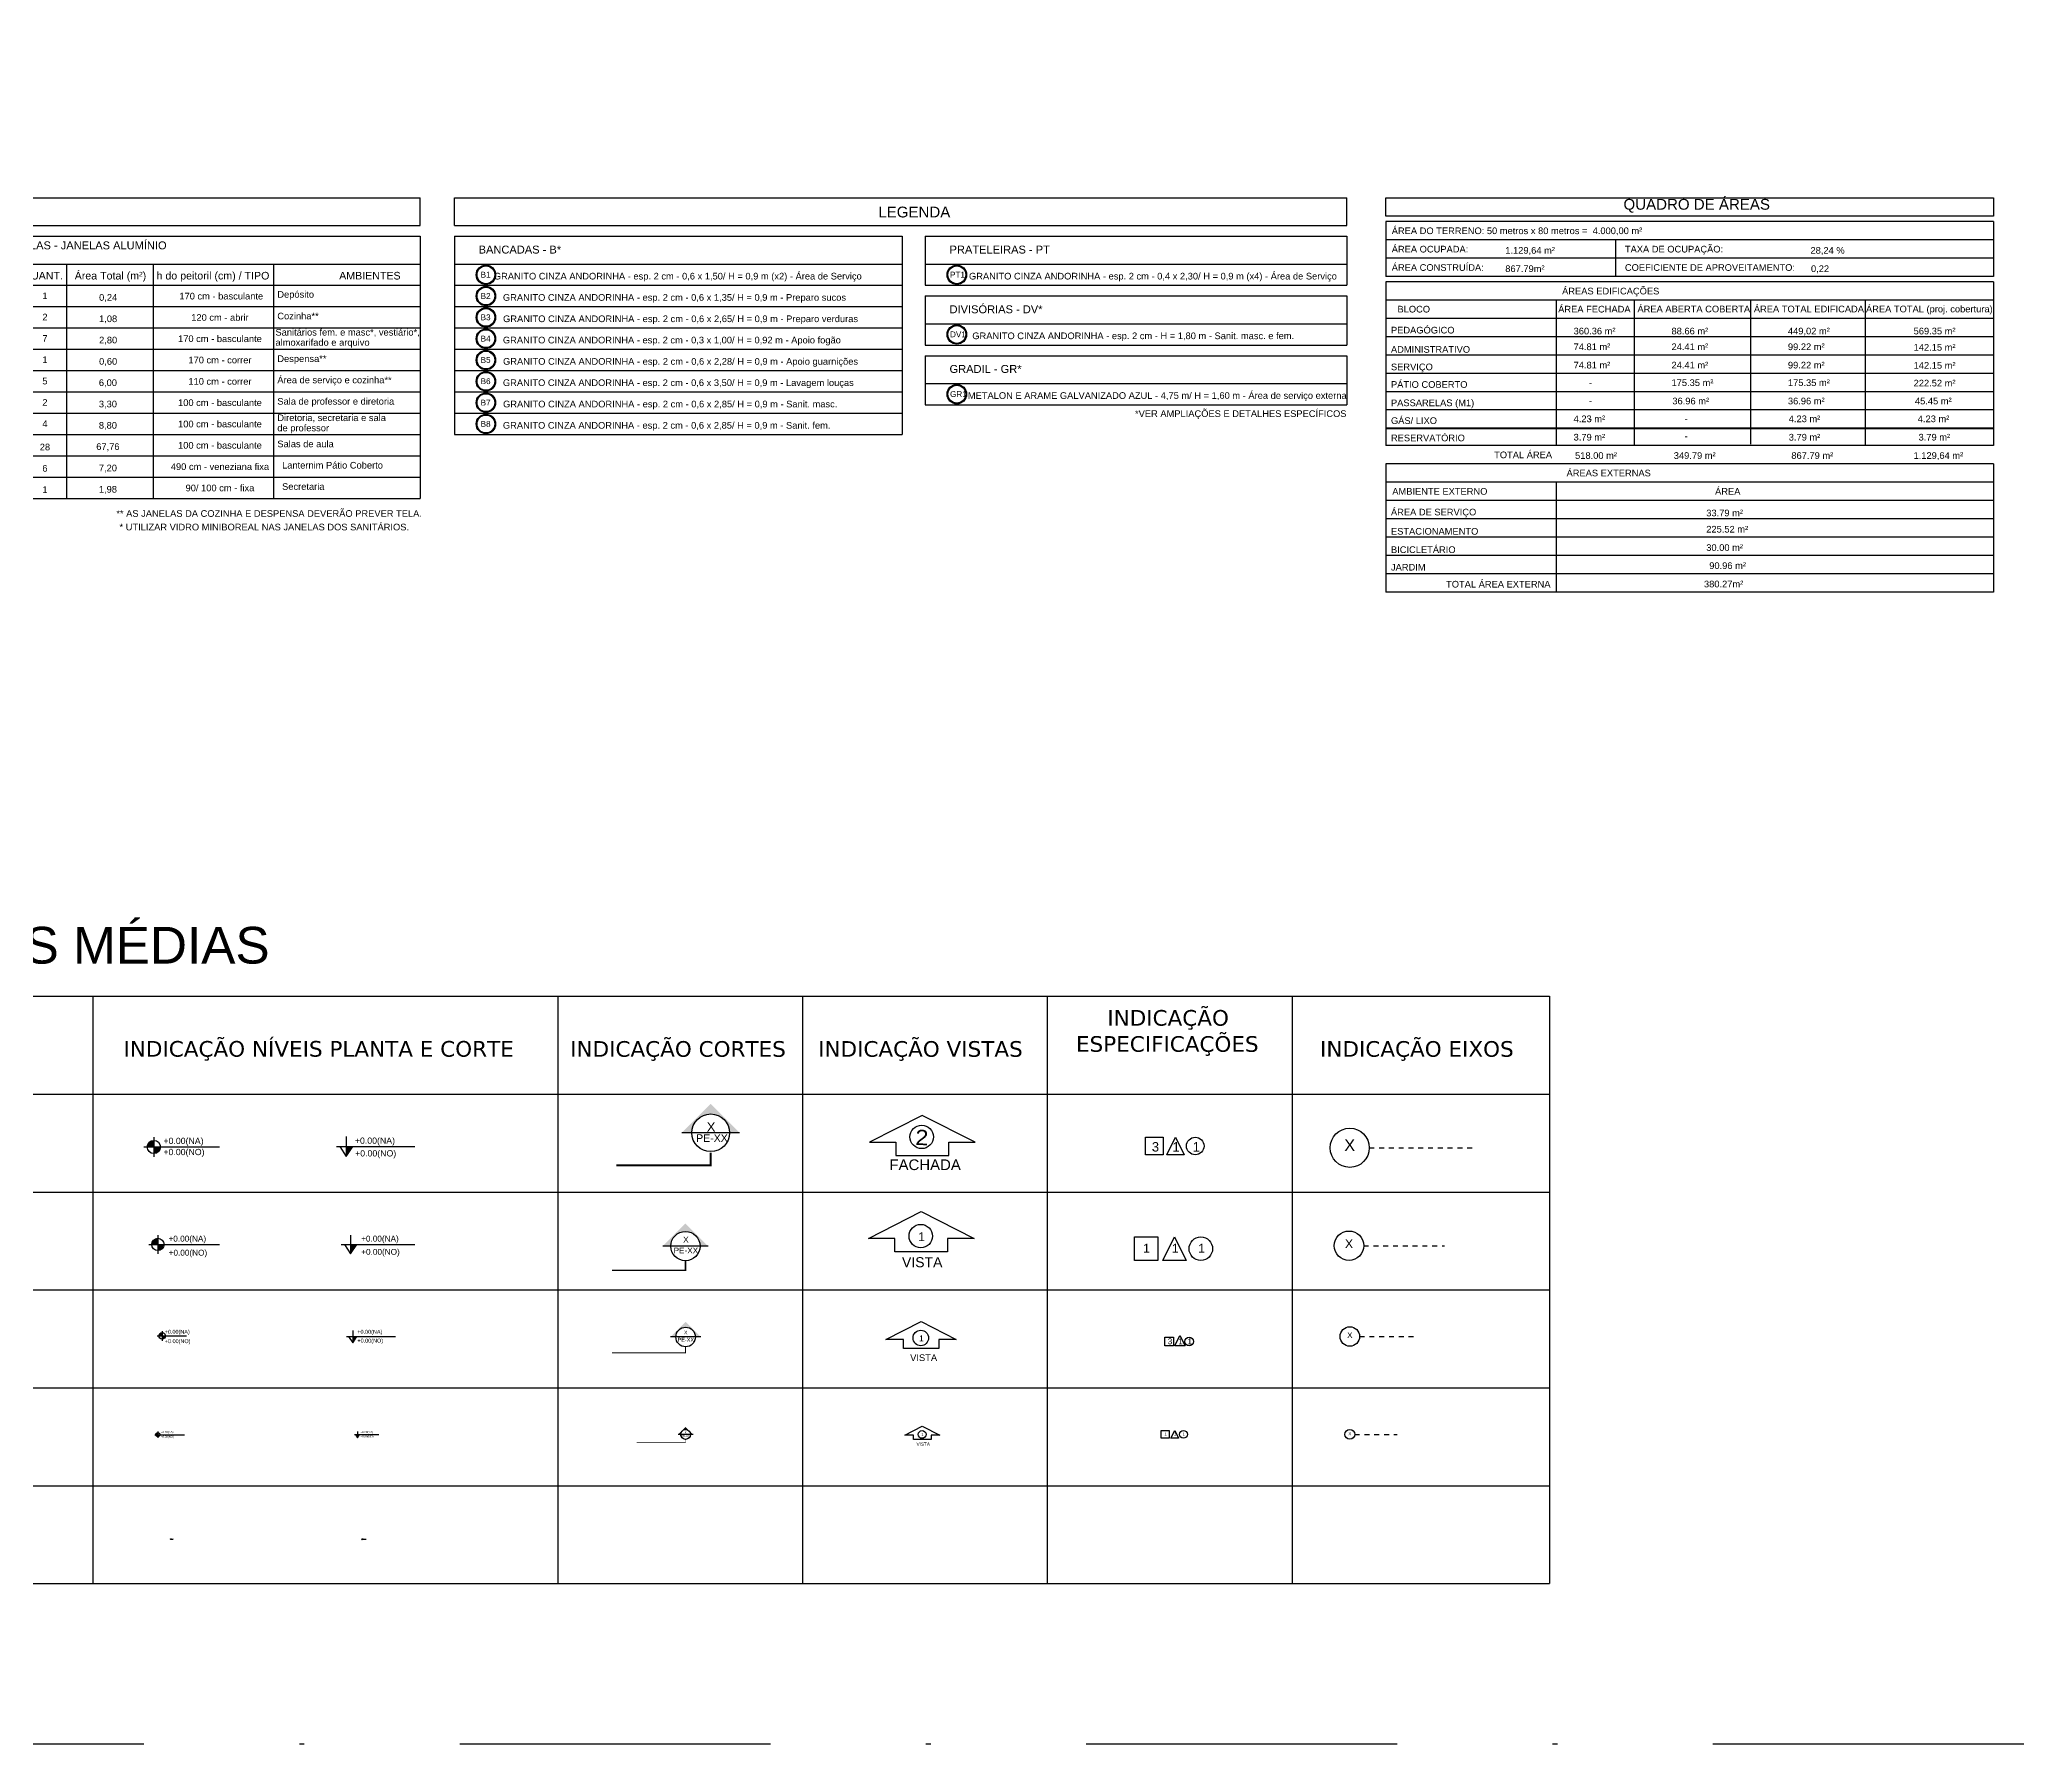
# Model space of a CAD drawing. Header units: millimetres. Extents: x 276 to 399, y 18 to 110.
# Drawn here: x 319.79 to 360.49, y 17.53 to 52.35 of the extents above; entities that cross this region are included whole.
import ezdxf
from ezdxf.enums import TextEntityAlignment as Align

# ---------------------------------------------------------------- set-up
doc = ezdxf.new("R2010")
doc.units = ezdxf.units.MM
doc.header["$LTSCALE"] = 0.005
for name, pattern in [('C5', [60, 50, -5, 0, -5]), ('CONTINU', [0]), ('DASHDOT', [25.4, 12.7, -6.35, 0, -6.35])]:
    doc.linetypes.add(name, pattern=pattern)
doc.layers.get('0').update_dxf_attribs({"linetype": 'CONTINUOUS'})
for name, color, linetype in [('ARQ-EXO-1_025', 251, 'C5'), ('ARQ-EXO-1_050', 251, 'C5'), ('ARQ-EXO-1_100', 251, 'C5'), ('ARQ-SMB-1_025', 1, 'CONTINUOUS'), ('ARQ-SMB-1_050', 1, 'CONTINUOUS'), ('ARQ-SMB-1_075', 1, 'CONTINUOUS'), ('ARQ-SMB-1_100', 1, 'CONTINUOUS'), ('ARQ-TXT', 2, 'CONTINUOUS'), ('ARQ-TXT-1_025', 6, 'CONTINUOUS'), ('ARQ-TXT-1_050', 2, 'CONTINUOUS'), ('ARQ-TXT-1_100', 2, 'CONTINUOUS'), ('PAREDE2', 140, 'CONTINUOUS'), ('TEXTO', 3, 'CONTINUOUS')]:
    doc.layers.add(name, color=color, linetype=linetype)
doc.styles.add('A16-E50', font='arial.ttf', dxfattribs={"height": 0.08})
doc.styles.add('A20', font='arial.ttf', dxfattribs={"height": 0.2})
doc.styles.add('A26', font='arial.ttf', dxfattribs={"height": 0.26})
doc.styles.add('ESC-50-A20', font='arial.ttf', dxfattribs={"height": 0.1})
doc.styles.add('STYLE1', font='arial.ttf', dxfattribs={"height": 0.2})

# ---------------------------------------------------------------- blocks, each defined once
blk = doc.blocks.new('FNDE-Nível Corte-1_050')
blk.add_hatch(color=251).paths.add_polyline_path([(140.657, -0.187), (140.741, -0.187), (140.657, -0.313)])
at = {"color": 251}
for p, q in [((140.531, -0.187), (141.531, -0.187)), ((140.657, -0.061), (140.657, -0.313))]:
    blk.add_line(p, q, dxfattribs=at)
blk.add_lwpolyline([(140.573, -0.187), (140.657, -0.313), (140.741, -0.187)], dxfattribs=at)
blk = doc.blocks.new('FNDE-Nível Planta-1_025')
at = {"linetype": 'Continuous', "ltscale": 0.5}
h = blk.add_hatch(color=251, dxfattribs=at)
h.paths.add_polyline_path([(135.657, 3.813), (135.657, 3.855, 0.414214), (135.615, 3.813)])
h.paths.add_polyline_path([(135.657, 3.813), (135.657, 3.771, 0.414214), (135.699, 3.813)])
at = {"color": 251}
for p, q in [((135.594, 3.813), (135.699, 3.813)), ((135.657, 3.876), (135.657, 3.75)), ((135.699, 3.813), (136.199, 3.813))]:
    blk.add_line(p, q, dxfattribs=at)
blk.add_circle((135.657, 3.813), 0.042, dxfattribs=at)
blk = doc.blocks.new('FNDE-Nível Planta-1_050')
at = {"linetype": 'Continuous', "ltscale": 0.5}
h = blk.add_hatch(color=251, dxfattribs=at)
h.paths.add_polyline_path([(135.698, 5.827), (135.698, 5.894, 0.414214), (135.631, 5.827)])
h.paths.add_polyline_path([(135.698, 5.827), (135.698, 5.76, 0.414214), (135.766, 5.827)])
at = {"color": 251}
for p, q in [((135.598, 5.827), (135.766, 5.827)), ((135.698, 5.928), (135.698, 5.726)), ((135.766, 5.827), (136.198, 5.827))]:
    blk.add_line(p, q, dxfattribs=at)
blk.add_circle((135.698, 5.827), 0.0672, dxfattribs=at)
blk = doc.blocks.new('FNDE-Nível Corte-1_100')
blk.add_hatch(color=251).paths.add_polyline_path([(140.657, 1.813), (140.825, 1.813), (140.657, 1.561)])
at = {"color": 251}
for p, q in [((140.657, 2.065), (140.657, 1.561)), ((140.405, 1.813), (142.405, 1.813))]:
    blk.add_line(p, q, dxfattribs=at)
blk.add_lwpolyline([(140.489, 1.813), (140.657, 1.561), (140.825, 1.813)], dxfattribs=at)
blk = doc.blocks.new('FNDE-Nível Corte-1_025')
blk.add_hatch(color=251).paths.add_polyline_path([(140.657, -2.479), (140.699, -2.479), (140.657, -2.542)])
at = {"color": 251}
for p, q in [((140.657, -2.416), (140.657, -2.542)), ((140.594, -2.479), (141.094, -2.479))]:
    blk.add_line(p, q, dxfattribs=at)
blk.add_lwpolyline([(140.615, -2.479), (140.657, -2.542), (140.699, -2.479)], dxfattribs=at)
blk = doc.blocks.new('FNDE-Ind Corte-1_025')
blk.add_hatch(color=251).paths.add_polyline_path([(242.46, -6.253), (242.514, -6.253, -1), (242.714, -6.253), (242.768, -6.253), (242.614, -6.099)])
at = {"color": 251, "linetype": 'Continuous'}
blk.add_line((242.768, -6.253), (242.46, -6.253), dxfattribs=at)
blk.add_circle((242.614, -6.253), 0.1, dxfattribs=at)
blk = doc.blocks.new('FNDE-Ind Corte-1_050')
blk.add_hatch(color=251).paths.add_polyline_path([(242.306, -4.253), (242.414, -4.253, -1), (242.814, -4.253), (242.922, -4.253), (242.614, -3.945)])
at = {"color": 251, "linetype": 'Continuous'}
blk.add_line((242.922, -4.253), (242.306, -4.253), dxfattribs=at)
blk.add_circle((242.614, -4.253), 0.2, dxfattribs=at)
blk = doc.blocks.new('FNDE-Nível Planta-1_100')
at = {"linetype": 'Continuous', "ltscale": 0.5}
h = blk.add_hatch(color=1, dxfattribs=at)
h.paths.add_polyline_path([(135.657, 7.813), (135.657, 7.981, 0.414214), (135.489, 7.813)])
h.paths.add_polyline_path([(135.657, 7.813), (135.657, 7.645, 0.414214), (135.825, 7.813)])
at = {"color": 1}
for p, q in [((135.405, 7.813), (135.825, 7.813)), ((135.657, 8.065), (135.657, 7.561)), ((135.825, 7.813), (137.338, 7.813))]:
    blk.add_line(p, q, dxfattribs=at)
blk.add_circle((135.657, 7.813), 0.168, dxfattribs=at)
blk = doc.blocks.new('FNDE-Ind Corte-1_100')
blk.add_hatch(color=251).paths.add_polyline_path([(241.999, -2.386), (242.214, -2.386, -1), (243.014, -2.386), (243.229, -2.386), (242.614, -1.77)])
at = {"color": 251, "linetype": 'Continuous'}
blk.add_line((243.229, -2.386), (241.999, -2.386), dxfattribs=at)
blk.add_circle((242.614, -2.386), 0.4, dxfattribs=at)

msp = doc.modelspace()

# ---------------------------------------------------------------- hatches: boundary and pattern name
at = {"layer": 'ARQ-SMB-1_100'}
h = msp.add_hatch(color=252, dxfattribs=at)
edge = h.paths.add_edge_path()
edge.add_arc((328.9, 47.55), 0.199, 0, 360)
edge = h.paths.add_edge_path(flags=17)
edge.add_arc((328.9, 47.55), 0.182, 0, 360)
h = msp.add_hatch(color=252, dxfattribs=at)
edge = h.paths.add_edge_path()
edge.add_arc((338.52, 47.55), 0.199, 0, 360)
edge = h.paths.add_edge_path(flags=17)
edge.add_arc((338.52, 47.55), 0.182, 0, 360)
h = msp.add_hatch(color=252, dxfattribs=at)
edge = h.paths.add_edge_path()
edge.add_arc((328.9, 47.115), 0.199, 0, 360)
edge = h.paths.add_edge_path(flags=17)
edge.add_arc((328.9, 47.115), 0.182, 0, 360)
h = msp.add_hatch(color=252, dxfattribs=at)
edge = h.paths.add_edge_path()
edge.add_arc((328.9, 46.679), 0.199, 0, 360)
edge = h.paths.add_edge_path(flags=17)
edge.add_arc((328.9, 46.679), 0.182, 0, 360)
h = msp.add_hatch(color=252, dxfattribs=at)
edge = h.paths.add_edge_path()
edge.add_arc((328.9, 46.244), 0.199, 0, 360)
edge = h.paths.add_edge_path(flags=17)
edge.add_arc((328.9, 46.244), 0.182, 0, 360)
h = msp.add_hatch(color=252, dxfattribs=at)
edge = h.paths.add_edge_path()
edge.add_arc((338.52, 46.331), 0.199, 0, 360)
edge = h.paths.add_edge_path(flags=17)
edge.add_arc((338.52, 46.331), 0.182, 0, 360)
h = msp.add_hatch(color=252, dxfattribs=at)
edge = h.paths.add_edge_path()
edge.add_arc((328.9, 45.808), 0.199, 0, 360)
edge = h.paths.add_edge_path(flags=17)
edge.add_arc((328.9, 45.808), 0.182, 0, 360)
h = msp.add_hatch(color=252, dxfattribs=at)
edge = h.paths.add_edge_path()
edge.add_arc((328.9, 45.373), 0.199, 0, 360)
edge = h.paths.add_edge_path(flags=17)
edge.add_arc((328.9, 45.373), 0.182, 0, 360)
h = msp.add_hatch(color=252, dxfattribs=at)
edge = h.paths.add_edge_path()
edge.add_arc((338.52, 45.111), 0.199, 0, 360)
edge = h.paths.add_edge_path(flags=17)
edge.add_arc((338.52, 45.111), 0.182, 0, 360)
h = msp.add_hatch(color=252, dxfattribs=at)
edge = h.paths.add_edge_path()
edge.add_arc((328.9, 44.937), 0.199, 0, 360)
edge = h.paths.add_edge_path(flags=17)
edge.add_arc((328.9, 44.937), 0.182, 0, 360)
h = msp.add_hatch(color=252, dxfattribs=at)
edge = h.paths.add_edge_path()
edge.add_arc((328.9, 44.502), 0.199, 0, 360)
edge = h.paths.add_edge_path(flags=17)
edge.add_arc((328.9, 44.502), 0.182, 0, 360)

# ---------------------------------------------------------------- linework, layer by layer
at = {"color": 251}
for p, q in [((301.752, 32.811), (350.625, 32.811)), ((320.873, 32.811), (320.873, 20.811)), ((330.367, 32.811), (330.367, 20.811)), ((335.367, 32.811), (335.367, 20.811)), ((340.367, 32.811), (340.367, 20.811)), ((345.367, 32.811), (345.367, 20.811)), ((350.625, 32.811), (350.625, 20.811)), ((301.752, 30.811), (350.625, 30.811)), ((301.752, 30.811), (350.625, 30.811)), ((340.367, 30.859), (340.367, 20.811)), ((301.752, 28.811), (350.625, 28.811)), ((301.752, 26.811), (350.625, 26.811)), ((301.752, 24.811), (350.625, 24.811)), ((301.752, 22.811), (350.625, 22.811)), ((301.752, 20.811), (350.625, 20.811))]:
    msp.add_line(p, q, dxfattribs=at)
at = {"linetype": 'DASHDOT', "ltscale": 100}
msp.add_lwpolyline([(276.105, 109.673), (398.714, 109.673), (398.714, 17.53), (276.105, 17.53)], close=True, dxfattribs=at)
at = {"layer": 'ARQ-EXO-1_025', "ltscale": 0.05}
msp.add_line((346.648, 23.859), (347.517, 23.859), dxfattribs=at)
at = {"layer": 'ARQ-EXO-1_025', "linetype": 'CONTINU'}
msp.add_circle((346.548, 23.859), 0.1, dxfattribs=at)
at = {"layer": 'ARQ-EXO-1_050', "ltscale": 0.1}
msp.add_line((346.748, 25.859), (347.847, 25.859), dxfattribs=at)
at = {"layer": 'ARQ-EXO-1_050', "linetype": 'CONTINU'}
msp.add_circle((346.548, 25.859), 0.2, dxfattribs=at)
at = {"layer": 'ARQ-EXO-1_100', "ltscale": 0.2}
for p, q in [((346.946, 29.714), (349.143, 29.714)), ((346.831, 27.714), (348.479, 27.714))]:
    msp.add_line(p, q, dxfattribs=at)
at = {"layer": 'ARQ-EXO-1_100', "linetype": 'CONTINU'}
for centre, radius in [((346.546, 29.714), 0.4), ((346.531, 27.714), 0.3)]:
    msp.add_circle(centre, radius, dxfattribs=at)
at = {"layer": 'ARQ-SMB-1_025', "color": 251, "linetype": 'DASHDOT', "ltscale": 0.15}
msp.add_lwpolyline([(332.977, 23.759, 0.01, 0.01, 0), (332.977, 23.691, 0.01, 0.01, 0), (331.977, 23.691, 0, 0, 0)], format="xyseb", dxfattribs=at)
at = {"layer": 'ARQ-SMB-1_025'}
msp.add_lwpolyline([(342.697, 23.939), (342.857, 23.939), (342.857, 23.779), (342.697, 23.779)], close=True, dxfattribs=at)
msp.add_lwpolyline([(342.89, 23.779), (342.97, 23.939), (343.05, 23.779), (342.89, 23.779)], dxfattribs=at)
msp.add_circle((343.149, 23.859), 0.08, dxfattribs=at)
at = {"layer": 'ARQ-SMB-1_050', "color": 251, "linetype": 'DASHDOT', "ltscale": 0.3}
msp.add_lwpolyline([(332.977, 25.659, 0.02, 0.02, 0), (332.977, 25.523, 0.02, 0.02, 0), (331.477, 25.523, 0, 0, 0)], format="xyseb", dxfattribs=at)
at = {"layer": 'ARQ-SMB-1_100', "color": 1}
for p, q in [((359.697, 48.638), (347.28, 48.638)), ((347.28, 48.638), (347.28, 47.513)), ((359.697, 48.638), (359.697, 47.513)), ((359.697, 48.263), (347.28, 48.263)), ((351.973, 48.263), (351.973, 47.513)), ((359.697, 47.888), (347.28, 47.888)), ((359.697, 47.513), (347.28, 47.513)), ((359.697, 47.406), (347.28, 47.406)), ((347.28, 47.406), (347.28, 44.064)), ((359.697, 47.406), (359.697, 44.064)), ((359.697, 47.031), (347.28, 47.031)), ((350.763, 47.031), (350.763, 44.064)), ((352.354, 47.031), (352.354, 44.064)), ((354.732, 47.031), (354.732, 44.091)), ((357.078, 47.031), (357.078, 44.064)), ((359.697, 46.656), (347.28, 46.656)), ((359.697, 46.281), (347.28, 46.281)), ((359.697, 45.906), (347.28, 45.906)), ((359.697, 45.531), (347.28, 45.531)), ((359.697, 45.156), (347.28, 45.156)), ((359.697, 44.792), (347.28, 44.792)), ((359.697, 44.417), (347.28, 44.417)), ((359.697, 44.406), (347.28, 44.406)), ((359.697, 44.064), (347.28, 44.064)), ((359.697, 43.689), (347.28, 43.689)), ((347.28, 43.689), (347.28, 41.064)), ((359.697, 43.689), (359.697, 41.064)), ((350.763, 43.314), (347.28, 43.314)), ((350.763, 43.314), (350.763, 41.064)), ((359.697, 43.314), (350.763, 43.314)), ((359.697, 42.939), (347.28, 42.939)), ((359.697, 42.564), (347.28, 42.564)), ((359.697, 42.189), (347.28, 42.189)), ((359.697, 41.814), (347.28, 41.814)), ((359.697, 41.439), (347.28, 41.439)), ((359.697, 41.064), (347.28, 41.064))]:
    msp.add_line(p, q, dxfattribs=at)
msp.add_lwpolyline([(347.28, 49.12), (359.697, 49.12), (359.697, 48.745), (347.28, 48.745), (347.28, 49.12)], dxfattribs=at)
at = {"layer": 'ARQ-SMB-1_100', "elevation": -2.835}
msp.add_lwpolyline([(338.353, 29.828), (338.892, 29.828), (337.814, 30.377), (336.736, 29.828), (337.275, 29.828), (337.275, 29.554), (338.353, 29.554), (338.353, 29.828)], dxfattribs=at)
at = {"layer": 'ARQ-SMB-1_100'}
for points in [[(342.377, 29.929), (342.735, 29.929), (342.735, 29.57), (342.377, 29.57)], [(342.147, 27.892), (342.627, 27.892), (342.627, 27.412), (342.147, 27.412)], [(342.768, 25.843), (342.944, 25.843), (342.944, 25.667), (342.768, 25.667)]]:
    msp.add_lwpolyline(points, close=True, dxfattribs=at)
for points in [[(342.809, 29.57), (342.988, 29.929), (343.167, 29.57), (342.809, 29.57)], [(337.254, 27.864), (336.715, 27.864), (337.793, 28.413), (338.871, 27.864), (338.332, 27.864), (338.332, 27.59), (337.254, 27.59), (337.254, 27.864)], [(342.726, 27.412), (342.966, 27.892), (343.206, 27.412), (342.726, 27.412)], [(337.431, 25.798), (337.072, 25.798), (337.79, 26.164), (338.509, 25.798), (338.149, 25.798), (338.149, 25.615), (337.431, 25.615), (337.431, 25.798)], [(343.077, 25.876), (343.182, 25.667), (342.973, 25.667), (343.077, 25.876)], [(337.635, 23.843), (337.455, 23.843), (337.814, 24.026), (338.174, 23.843), (337.994, 23.843), (337.994, 23.752), (337.635, 23.752), (337.635, 23.843)]]:
    msp.add_lwpolyline(points, dxfattribs=at)
at = {"layer": 'ARQ-SMB-1_100', "color": 251, "linetype": 'DASHDOT', "ltscale": 0.1}
msp.add_lwpolyline([(333.492, 29.616, 0.0385, 0.0385, 0), (333.492, 29.355, 0.0385, 0.0385, 0), (331.567, 29.355, 0, 0, 0)], format="xyseb", dxfattribs=at)
at = {"layer": 'ARQ-SMB-1_100', "color": 251, "linetype": 'DASHDOT', "ltscale": 0.6}
msp.add_lwpolyline([(332.977, 27.414, 0.03, 0.03, 0), (332.977, 27.211, 0.03, 0.03, 0), (331.477, 27.211, 0, 0, 0)], format="xyseb", dxfattribs=at)
at = {"layer": 'ARQ-SMB-1_100', "color": 252}
for centre, radius in [((328.9, 47.55), 0.199), ((328.9, 47.55), 0.182), ((338.52, 47.55), 0.199), ((338.52, 47.55), 0.182), ((328.9, 47.115), 0.199), ((328.9, 47.115), 0.182), ((328.9, 46.679), 0.199), ((328.9, 46.679), 0.182), ((328.9, 46.244), 0.199), ((328.9, 46.244), 0.182), ((338.52, 46.331), 0.199), ((338.52, 46.331), 0.182), ((328.9, 45.808), 0.199), ((328.9, 45.808), 0.182), ((328.9, 45.373), 0.199), ((328.9, 45.373), 0.182), ((338.52, 45.111), 0.199), ((338.52, 45.111), 0.182), ((328.9, 44.937), 0.199), ((328.9, 44.937), 0.182), ((328.9, 44.502), 0.199), ((328.9, 44.502), 0.182)]:
    msp.add_circle(centre, radius, dxfattribs=at)
at = {"layer": 'ARQ-SMB-1_100', "color": 2}
for centre, radius in [((337.802, 29.937), 0.239), ((337.783, 27.91), 0.239), ((337.784, 25.829), 0.159), ((337.811, 23.858), 0.0796)]:
    msp.add_circle(centre, radius, dxfattribs=at)
at = {"layer": 'ARQ-SMB-1_100'}
for centre, radius in [((343.39, 29.75), 0.179), ((343.504, 27.652), 0.24), ((343.265, 25.755), 0.088)]:
    msp.add_circle(centre, radius, dxfattribs=at)
at = {"layer": 'TEXTO', "color": 1}
for p, q in [((302.33, 49.12), (327.56, 49.12)), ((327.56, 48.554), (327.56, 49.12)), ((328.256, 49.12), (346.487, 49.12)), ((328.256, 48.554), (328.256, 49.12)), ((346.487, 48.554), (346.487, 49.12)), ((302.33, 48.554), (327.56, 48.554)), ((328.256, 48.554), (346.487, 48.554)), ((315.18, 48.336), (327.56, 48.336)), ((315.18, 48.336), (327.56, 48.336)), ((327.56, 48.336), (327.56, 42.98)), ((328.256, 48.336), (337.405, 48.336)), ((328.256, 48.336), (328.256, 44.286)), ((337.405, 48.336), (337.405, 44.286)), ((337.876, 48.336), (346.487, 48.336)), ((337.876, 48.336), (337.876, 47.335)), ((346.487, 48.336), (346.487, 47.335)), ((315.18, 47.77), (327.56, 47.77)), ((320.339, 42.98), (320.339, 47.77)), ((322.111, 42.98), (322.111, 47.77)), ((324.566, 42.98), (324.566, 47.77)), ((328.256, 47.77), (337.405, 47.77)), ((337.876, 47.77), (346.487, 47.77)), ((315.18, 47.335), (327.56, 47.335)), ((328.256, 47.335), (337.405, 47.335)), ((337.876, 47.335), (346.487, 47.335)), ((315.18, 46.899), (327.56, 46.899)), ((328.256, 46.899), (337.405, 46.899)), ((337.876, 47.117), (346.487, 47.117)), ((337.876, 47.117), (337.876, 46.115)), ((346.487, 47.117), (346.487, 46.115)), ((315.18, 46.464), (327.56, 46.464)), ((328.256, 46.464), (337.405, 46.464)), ((337.876, 46.551), (346.487, 46.551)), ((315.18, 46.028), (327.56, 46.028)), ((328.256, 46.028), (337.405, 46.028)), ((337.876, 46.115), (346.487, 46.115)), ((315.18, 45.593), (327.56, 45.593)), ((328.256, 45.593), (337.405, 45.593)), ((337.876, 45.897), (346.487, 45.897)), ((337.876, 45.897), (337.876, 44.896)), ((346.487, 45.897), (346.487, 44.896)), ((337.876, 45.331), (346.487, 45.331)), ((315.18, 45.157), (327.56, 45.157)), ((328.256, 45.157), (337.405, 45.157)), ((337.876, 44.896), (346.487, 44.896)), ((315.18, 44.722), (327.56, 44.722)), ((328.256, 44.722), (337.405, 44.722)), ((315.18, 44.286), (327.56, 44.286)), ((328.256, 44.286), (337.405, 44.286)), ((315.18, 43.851), (327.56, 43.851)), ((315.18, 43.415), (327.56, 43.415)), ((315.18, 43.415), (327.56, 43.415)), ((315.18, 43.415), (327.56, 43.415)), ((315.18, 42.98), (327.56, 42.98))]:
    msp.add_line(p, q, dxfattribs=at)

# ---------------------------------------------------------------- block references
at = {"layer": 'ARQ-SMB-1_025'}
for name, p in [('FNDE-Nível Planta-1_025', (186.541, 20.04)), ('FNDE-Nível Corte-1_025', (185.62, 26.333)), ('FNDE-Ind Corte-1_025', (90.364, 30.11))]:
    msp.add_blockref(name, p, dxfattribs=at)
at = {"layer": 'ARQ-SMB-1_050'}
for name, p in [('FNDE-Ind Corte-1_050', (90.366, 30.102)), ('FNDE-Nível Planta-1_050', (186.587, 20.043)), ('FNDE-Nível Corte-1_050', (185.522, 26.043))]:
    msp.add_blockref(name, p, dxfattribs=at)
at = {"layer": 'ARQ-SMB-1_050', "xscale": 0.1, "yscale": 0.1, "zscale": 0.1}
for name, p in [('FNDE-Nível Planta-1_050', (308.894, 21.138)), ('FNDE-Nível Corte-1_050', (312.303, 21.738))]:
    msp.add_blockref(name, p, dxfattribs=at)
at = {"layer": 'ARQ-SMB-1_100'}
for name, p, xscale, yscale, zscale in [('FNDE-Ind Corte-1_100', (99.967, 32.317), 0.9625343025600117, 0.9625343025600117, 0.9625343025600117), ('FNDE-Nível Planta-1_100', (213.59, 23.481), 0.8, 0.8, 0.8), ('FNDE-Nível Corte-1_100', (213.522, 28.29), 0.8, 0.8, 0.8), ('FNDE-Ind Corte-1_100', (151.015, 29.496), 0.75, 0.75, 0.75), ('FNDE-Nível Planta-1_100', (220.457, 21.88), 0.75, 0.75, 0.75), ('FNDE-Nível Corte-1_100', (220.642, 26.38), 0.75, 0.75, 0.75)]:
    msp.add_blockref(name, p, dxfattribs=dict(at, xscale=xscale, yscale=yscale, zscale=zscale))

# ---------------------------------------------------------------- texts
at = {"layer": 'ARQ-SMB-1_025', "style": 'ESC-50-A20'}
for tag, p, s in [('+0.00(NA)', (322.26, 23.887), 'NA'), ('+0.00(NO)', (322.261, 23.791), 'NO'), ('+0.00(NA)', (326.339, 23.887), 'NA'), ('+0.00(NO)', (326.34, 23.797), 'NO')]:
    msp.add_attdef(tag, p, s, height=0.04, dxfattribs=at)
at = {"layer": 'ARQ-SMB-1_050', "style": 'ESC-50-A20'}
for tag, p, s, height in [('+0.00(NA)', (322.338, 25.915), 'NA', 0.08), ('+0.00(NO)', (322.34, 25.723), 'NO', 0.08), ('+0.00(NA)', (326.273, 25.915), 'NA', 0.08), ('+0.00(NO)', (326.275, 25.735), 'NO', 0.08), ('+0.00(NA)', (322.469, 21.726), 'NA', 0.008), ('+0.00(NO)', (322.47, 21.706), 'NO', 0.008), ('+0.00(NA)', (326.379, 21.726), 'NA', 0.008), ('+0.00(NO)', (326.379, 21.708), 'NO', 0.008)]:
    msp.add_attdef(tag, p, s, height=height, dxfattribs=at)
at = {"layer": 'ARQ-SMB-1_075', "style": 'ESC-50-A20'}
for tag, p, s in [('+0.00(NA)', (322.416, 27.798), 'NA'), ('+0.00(NA)', (326.351, 27.798), 'NA'), ('+0.00(NO)', (322.419, 27.511), 'NO'), ('+0.00(NO)', (326.353, 27.528), 'NO')]:
    msp.add_attdef(tag, p, s, height=0.12, dxfattribs=at)
at = {"layer": 'ARQ-SMB-1_100', "color": 2, "style": 'A26', "text_generation_flag": 6, "width": 1.1}
msp.add_text('2', height=0.312, rotation=177.9157, dxfattribs=at).set_placement((337.667, 29.774))
at = {"layer": 'ARQ-SMB-1_100', "color": 2, "style": 'A16-E50'}
for tag, p in [('B1', (328.792, 47.493)), ('PT1', (338.381, 47.493)), ('B2', (328.792, 47.057)), ('B3', (328.792, 46.622)), ('B4', (328.792, 46.187)), ('DV1', (338.381, 46.274)), ('B5', (328.792, 45.751)), ('B6', (328.792, 45.316)), ('B7', (328.792, 44.88)), ('GR1', (338.381, 45.054)), ('B8', (328.792, 44.445))]:
    msp.add_attdef(tag, p, '', height=0.119, dxfattribs=at)
at = {"layer": 'ARQ-SMB-1_100', "style": 'ESC-50-A20'}
for tag, p, s in [('+0.00(NA)', (322.312, 29.791), 'NA'), ('+0.00(NA)', (326.223, 29.796), 'NA'), ('+0.00(NO)', (322.312, 29.564), 'NA'), ('+0.00(NO)', (326.228, 29.537), 'NO')]:
    msp.add_attdef(tag, p, s, height=0.128, dxfattribs=at)
at = {"layer": 'ARQ-TXT', "attachment_point": 1, "style": 'ESC-50-A20'}
for s, width, gutter_width, insert, char_height in [('PADRÃO DE TAMANHOS - ESCALAS MÉDIAS', 23.10605, 12.5, (302.012, 34.228), 0.75), ('\\pi1.2261;{\\fVerdana|b0|i0|c0|p34;INDICAÇÃO \\P\\pi0.58677;ESPECIFICAÇÕES}', 5, 0.5, (340.367, 32.529), 0.32), ('\\pi0.6234;{\\fVerdana|b0|i0|c0|p34;INDICAÇÃO NÍVEIS PLANTA E CORTE}', 9.49351, 0.5, (320.873, 31.896), 0.32), ('{\\fVerdana|b0|i0|c0|p34;INDICAÇÃO CORTES}', 16.94727, 0.5, (330.621, 31.894), 0.32), ('\\pi0.31921;{\\fVerdana|b0|i0|c0|p34;INDICAÇÃO VISTAS}', 5, 0.5, (335.367, 31.894), 0.32), ('\\pi0.57205;{\\fVerdana|b0|i0|c0|p34;INDICAÇÃO EIXOS}', 5.25811, 0.5, (345.367, 31.894), 0.32)]:
    msp.add_mtext_dynamic_manual_height_columns(s, width=width, gutter_width=gutter_width, heights=[0], dxfattribs=dict(at, insert=insert, char_height=char_height))
at = {"layer": 'ARQ-TXT-1_025', "attachment_point": 1}
for s, insert, char_height, width, style in [('PE-XX', (332.896, 23.846), 0.04, 2.13204, 'ESC-50-A20'), ('X', (332.961, 23.92), 0.04, 2.13204, 'ESC-50-A20'), ('1', (342.762, 23.893), 0.06, 0.04313, 'A20'), ('1', (342.952, 23.893), 0.06, 0.04313, 'A20'), ('1', (343.131, 23.893), 0.06, 0.04313, 'A20'), ('X', (346.52, 23.902), 0.06, 0.04313, 'A20')]:
    msp.add_mtext(s, dxfattribs=dict(at, insert=insert, char_height=char_height, width=width, style=style))
at = {"layer": 'ARQ-TXT-1_050', "style": 'ESC-50-A20'}
msp.add_text('FACHADA', height=0.2185, dxfattribs=at).set_placement((337.143, 29.259, -2.835))
at = {"layer": 'ARQ-TXT-1_050', "attachment_point": 1}
for s, insert, char_height, width, style in [('1', (337.73, 27.987), 0.18, 0.12938, 'A20'), ('PE-XX', (332.816, 25.833), 0.08, 4.26409, 'ESC-50-A20'), ('X', (332.945, 25.981), 0.08, 4.26409, 'ESC-50-A20'), ('1', (337.748, 25.88), 0.12, 0.08625, 'A20'), ('3', (342.828, 25.821), 0.12, 0.08625, 'A20'), ('1', (343.044, 25.821), 0.12, 0.08625, 'A20'), ('1', (343.23, 25.821), 0.12, 0.08625, 'A20'), ('X', (346.492, 25.946), 0.12, 0.08625, 'A20'), ('1', (337.793, 23.884), 0.06, 0.04313, 'A20')]:
    msp.add_mtext(s, dxfattribs=dict(at, insert=insert, char_height=char_height, width=width, style=style))
at = {"layer": 'ARQ-TXT-1_050', "attachment_point": 1, "style": 'ESC-50-A20'}
for s, insert, char_height in [('\\pi0.78181;VISTA     ', (336.617, 27.479), 0.2048), ('\\pi0.91946;VISTA     ', (336.647, 25.494), 0.13653), ('\\pi1.0571;VISTA     ', (336.639, 23.694), 0.06827)]:
    msp.add_mtext_dynamic_manual_height_columns(s, width=2.38952, gutter_width=1, heights=[0], dxfattribs=dict(at, insert=insert, char_height=char_height))
at = {"layer": 'ARQ-TXT-1_100', "style": 'STYLE1'}
for s, height, p in [('GRANITO CINZA ANDORINHA - esp. 2 cm - 0,6 x 1,50/ H = 0,9 m (x2) - Área de Serviço', 0.13608, (332.82, 47.454)), ('GRANITO CINZA ANDORINHA - esp. 2 cm - 0,4 x 2,30/ H = 0,9 m (x4) - Área de Serviço', 0.13608, (342.526, 47.454)), ('1', 0.136, (319.892, 47.052)), ('0,24', 0.1361, (321.183, 47.019)), ('170 cm - basculante', 0.13608, (323.494, 47.046)), ('GRANITO CINZA ANDORINHA - esp. 2 cm - 0,6 x 1,35/ H = 0,9 m - Preparo sucos', 0.13608, (332.752, 47.019)), ('2', 0.136, (319.892, 46.617)), ('1,08', 0.1361, (321.183, 46.583)), ('120 cm - abrir', 0.13608, (323.467, 46.61)), ('GRANITO CINZA ANDORINHA - esp. 2 cm - 0,6 x 2,65/ H = 0,9 m - Preparo verduras', 0.13608, (332.876, 46.583)), ('7', 0.136, (319.892, 46.181)), ('2,80', 0.1361, (321.183, 46.148)), ('170 cm - basculante', 0.13608, (323.467, 46.175)), ('GRANITO CINZA ANDORINHA - esp. 2 cm - 0,3 x 1,00/ H = 0,92 m - Apoio fogão', 0.13608, (332.699, 46.148)), ('GRANITO CINZA ANDORINHA - esp. 2 cm - H = 1,80 m - Sanit. masc. e fem.', 0.13608, (342.123, 46.235)), ('1', 0.136, (319.892, 45.746)), ('0,60', 0.1361, (321.183, 45.712)), ('170 cm - correr', 0.13608, (323.467, 45.74)), ('GRANITO CINZA ANDORINHA - esp. 2 cm - 0,6 x 2,28/ H = 0,9 m - Apoio guarnições', 0.13608, (332.876, 45.712)), ('5', 0.136, (319.892, 45.31)), ('6,00', 0.1361, (321.178, 45.277)), ('110 cm - correr', 0.13608, (323.467, 45.304)), ('GRANITO CINZA ANDORINHA - esp. 2 cm - 0,6 x 3,50/ H = 0,9 m - Lavagem louças', 0.13608, (332.831, 45.277)), ('METALON E ARAME GALVANIZADO AZUL - 4,75 m/ H = 1,60 m - Área de serviço externa', 0.13608, (342.614, 45.015)), ('2', 0.136, (319.892, 44.875)), ('3,30', 0.1361, (321.178, 44.841)), ('100 cm - basculante', 0.13608, (323.467, 44.869)), ('GRANITO CINZA ANDORINHA - esp. 2 cm - 0,6 x 2,85/ H = 0,9 m - Sanit. masc.', 0.13608, (332.665, 44.841)), ('*VER AMPLIAÇÕES E DETALHES ESPECÍFICOS', 0.13608, (344.32, 44.645)), ('4', 0.136, (319.892, 44.439)), ('8,80', 0.1361, (321.178, 44.406)), ('100 cm - basculante', 0.13608, (323.467, 44.433)), ('GRANITO CINZA ANDORINHA - esp. 2 cm - 0,6 x 2,85/ H = 0,9 m - Sanit. fem.', 0.13608, (332.593, 44.406)), ('28', 0.1361, (319.892, 43.963)), ('67,76', 0.1361, (321.178, 43.97)), ('100 cm - basculante', 0.13608, (323.467, 43.998)), ('6', 0.136, (319.892, 43.527)), ('7,20', 0.1361, (321.178, 43.535)), ('490 cm - veneziana fixa', 0.13608, (323.467, 43.562)), ('1', 0.136, (319.892, 43.092)), ('1,98', 0.1361, (321.178, 43.1)), ('90/ 100 cm - fixa', 0.13608, (323.467, 43.127))]:
    msp.add_text(s, height=height, dxfattribs=at).set_placement(p, align=Align.CENTER)
for s, height, p in [('Depósito', 0.1361, (324.639, 47.082)), ('Sanitários fem. e masc*, vestiário*,', 0.13608, (324.601, 46.308)), ('Cozinha**', 0.1361, (324.639, 46.639)), ('almoxarifado e arquivo', 0.13608, (324.601, 46.1)), ('Despensa**', 0.1361, (324.639, 45.768)), ('Área de serviço e cozinha**', 0.13608, (324.639, 45.333)), ('Sala de professor e diretoria', 0.13608, (324.639, 44.897)), ('de professor', 0.13608, (324.639, 44.352)), ('Diretoria, secretaria e sala  ', 0.13608, (324.639, 44.561)), ('Salas de aula', 0.13608, (324.639, 44.027)), ('Lanternim Pátio Coberto', 0.13608, (324.736, 43.591)), ('Secretaria', 0.1361, (324.736, 43.156)), ('** AS JANELAS DA COZINHA E DESPENSA DEVERÃO PREVER TELA.   ', 0.13608, (321.35, 42.605)), ('* UTILIZAR VIDRO MINIBOREAL NAS JANELAS DOS SANITÁRIOS.   ', 0.13608, (321.415, 42.328))]:
    msp.add_text(s, height=height, dxfattribs=at).set_placement(p)
at = {"layer": 'ARQ-TXT-1_100', "attachment_point": 1}
for s, insert, char_height, width, style in [('{\\C4;ÁREA DO TERRENO: 50 metros x 80 metros =  4.000,00 m²}', (347.404, 48.517), 0.13608, 7.01706, 'STYLE1'), ('{\\C4;ÁREA OCUPADA: }', (347.404, 48.142), 0.13608, 8.61843, 'STYLE1'), ('{\\C4;TAXA DE OCUPAÇÃO: }', (352.167, 48.142), 0.13608, 8.61843, 'STYLE1'), ('{\\C4;ÁREA CONSTRUÍDA: }', (347.404, 47.767), 0.13608, 8.61843, 'STYLE1'), ('{\\C4;COEFICIENTE DE APROVEITAMENTO: }', (352.167, 47.767), 0.13608, 8.61843, 'STYLE1'), ('{\\C4;ÁREAS EDIFICAÇÕES}', (350.884, 47.285), 0.13608, 8.61843, 'STYLE1'), ('{\\C4;BLOCO}', (347.521, 46.916), 0.13608, 8.61843, 'STYLE1'), ('{\\C4;ÁREA FECHADA }', (350.804, 46.916), 0.13608, 8.61843, 'STYLE1'), ('{\\C4;ÁREA ABERTA COBERTA}', (352.423, 46.919), 0.13608, 8.61843, 'STYLE1'), ('{\\C4;ÁREA TOTAL EDIFICADA}', (354.801, 46.919), 0.13608, 8.61843, 'STYLE1'), ('{\\C4;ÁREA TOTAL (proj. cobertura)}', (357.092, 46.919), 0.13608, 8.61843, 'STYLE1'), ('{\\C4;ÁREAS EXTERNAS}', (350.975, 43.568), 0.13608, 8.61843, 'STYLE1'), ('{\\C4;AMBIENTE EXTERNO}', (347.415, 43.193), 0.13608, 8.61843, 'STYLE1'), ('{\\C4;ÁREA}', (354.009, 43.193), 0.1361, 8.61843, 'STYLE1'), ('X', (333.41, 30.236), 0.193, 8.20866, 'ESC-50-A20'), ('PE-XX', (333.195, 29.989), 0.154, 6.56693, 'ESC-50-A20'), ('3', (342.502, 29.83), 0.192, 0.138, 'A20'), ('1', (342.924, 29.83), 0.192, 0.138, 'A20'), ('1', (343.336, 29.83), 0.192, 0.138, 'A20'), ('X', (346.434, 29.888), 0.24, 0.1725, 'A20'), ('PE-XX', (332.733, 27.676), 0.12, 6.39613, 'ESC-50-A20'), ('X', (332.929, 27.898), 0.12, 6.39613, 'ESC-50-A20'), ('1', (342.324, 27.753), 0.18, 0.12938, 'A20'), ('1', (342.912, 27.753), 0.18, 0.12938, 'A20'), ('1', (343.45, 27.753), 0.18, 0.12938, 'A20'), ('X', (346.447, 27.845), 0.18, 0.12938, 'A20')]:
    msp.add_mtext(s, dxfattribs=dict(at, insert=insert, char_height=char_height, width=width, style=style))
at = {"layer": 'ARQ-TXT-1_100', "attachment_point": 1, "style": 'STYLE1'}
for s, width, insert, char_height in [('1.129,64 m²', 49.48049, (349.723, 48.117), 0.13608), ('28,24 %', 49.48049, (355.958, 48.117), 0.1361), ('867.79m²', 49.48049, (349.723, 47.742), 0.1361), ('0,22', 49.48049, (355.968, 47.742), 0.1361), ('PEDAGÓGICO', 49.48049, (347.388, 46.487), 0.1361), ('360.36 m²', 49.48049, (351.119, 46.468), 0.1361), ('88.66 m²', 49.48049, (353.119, 46.468), 0.1361), ('449,02 m²', 49.48049, (355.497, 46.468), 0.1361), ('569.35 m²', 49.48049, (358.065, 46.468), 0.1361), ('ADMINISTRATIVO', 49.48049, (347.388, 46.093), 0.13608), ('74.81 m²', 49.48049, (351.119, 46.147), 0.1361), ('24.41 m²', 49.48049, (353.119, 46.147), 0.1361), ('99.22 m²', 49.48049, (355.497, 46.147), 0.1361), ('142.15 m²', 49.48049, (358.065, 46.136), 0.1361), ('SERVIÇO', 49.48049, (347.388, 45.736), 0.1361), ('74.81 m²', 49.48049, (351.119, 45.772), 0.1361), ('24.41 m²', 49.48049, (353.119, 45.772), 0.1361), ('99.22 m²', 49.48049, (355.497, 45.772), 0.1361), ('142.15 m²', 49.48049, (358.065, 45.767), 0.1361), ('PÁTIO COBERTO', 49.48049, (347.388, 45.377), 0.13608), ('-', 49.48049, (351.432, 45.414), 0.136), ('175.35 m²', 49.48049, (353.119, 45.414), 0.1361), ('175.35 m²', 49.48049, (355.497, 45.414), 0.1361), ('222.52 m²', 49.48049, (358.065, 45.405), 0.1361), ('PASSARELAS (M1)', 49.48049, (347.388, 45.002), 0.13608), ('-', 49.48049, (351.432, 45.039), 0.136), ('36.96 m²', 49.48049, (353.136, 45.039), 0.1361), ('36.96 m²', 49.48049, (355.497, 45.039), 0.1361), ('45.45 m²', 49.48049, (358.092, 45.039), 0.1361), ('GÁS/ LIXO', 49.48049, (347.388, 44.638), 0.1361), ('4.23 m²', 49.48049, (351.119, 44.675), 0.1361), ('-', 49.48049, (351.432, 44.675), 0.136), ('-', 49.48049, (353.389, 44.675), 0.136), ('4.23 m²', 49.48049, (355.514, 44.675), 0.1361), ('4.23 m²', 49.48049, (358.15, 44.675), 0.1361), ('RESERVATÓRIO', 49.48049, (347.388, 44.285), 0.13608), ('TOTAL ÁREA ', 2.61235, (349.496, 43.939), 0.13608), ('3.79 m²', 49.48049, (351.119, 44.3), 0.1361), ('-', 49.48049, (353.389, 44.323), 0.136), ('3.79 m²', 49.48049, (355.514, 44.3), 0.1361), ('3.79 m²', 49.48049, (358.166, 44.3), 0.1361), ('518.00 m²', 49.48049, (351.149, 43.925), 0.1361), ('349.79 m²', 49.48049, (353.165, 43.925), 0.1361), ('867.79 m²', 49.48049, (355.567, 43.925), 0.1361), ('1.129,64 m²', 49.48049, (358.063, 43.925), 0.13608), ('ÁREA DE SERVIÇO', 49.48049, (347.388, 42.77), 0.13608), ('33.79 m²', 49.48049, (353.829, 42.752), 0.1361), ('ESTACIONAMENTO', 49.48049, (347.388, 42.377), 0.13608), ('225.52 m²', 49.48049, (353.829, 42.42), 0.1361), ('BICICLETÁRIO', 49.48049, (347.388, 42.002), 0.13608), ('30.00 m²', 49.48049, (353.829, 42.045), 0.1361), ('JARDIM', 49.48049, (347.388, 41.644), 0.1361), ('90.96 m²', 49.48049, (353.89, 41.676), 0.1361), ('TOTAL ÁREA EXTERNA  ', 2.61235, (348.514, 41.297), 0.13608), ('380.27m²', 49.48049, (353.782, 41.3), 0.1361)]:
    msp.add_mtext_dynamic_manual_height_columns(s, width=width, gutter_width=0.5, heights=[0], dxfattribs=dict(at, insert=insert, char_height=char_height))
at = {"layer": 'PAREDE2', "color": 4, "style": 'STYLE1'}
msp.add_text('LEGENDA', height=0.2203, dxfattribs=at).set_placement((337.651, 48.722), align=Align.CENTER)
at = {"layer": 'PAREDE2', "color": 4, "insert": (352.138, 49.1), "char_height": 0.22032, "width": 8.61843, "attachment_point": 1, "style": 'STYLE1'}
msp.add_mtext('{\\C4;QUADRO DE ÁREAS}', dxfattribs=at)
at = {"layer": 'TEXTO', "color": 3, "style": 'STYLE1'}
for s, p in [('LEGENDA DE JANELAS - JANELAS ALUMÍNIO', (317.486, 48.07)), ('BANCADAS - B*', (328.751, 47.984)), ('PRATELEIRAS - PT', (338.371, 47.984)), ('DIVISÓRIAS - DV*', (338.371, 46.764)), ('GRADIL - GR*', (338.371, 45.545))]:
    msp.add_text(s, height=0.162, dxfattribs=at).set_placement(p)
at = {"layer": 'TEXTO', "style": 'STYLE1'}
for s, height, p in [('Área Total (m²)', 0.15552, (321.23, 47.454)), ('h do peitoril (cm) / TIPO', 0.15552, (323.324, 47.454)), ('QUANT.', 0.1555, (319.849, 47.454)), ('AMBIENTES', 0.1555, (326.53, 47.454))]:
    msp.add_text(s, height=height, dxfattribs=at).set_placement(p, align=Align.CENTER)

doc.saveas('drawing.dxf')
